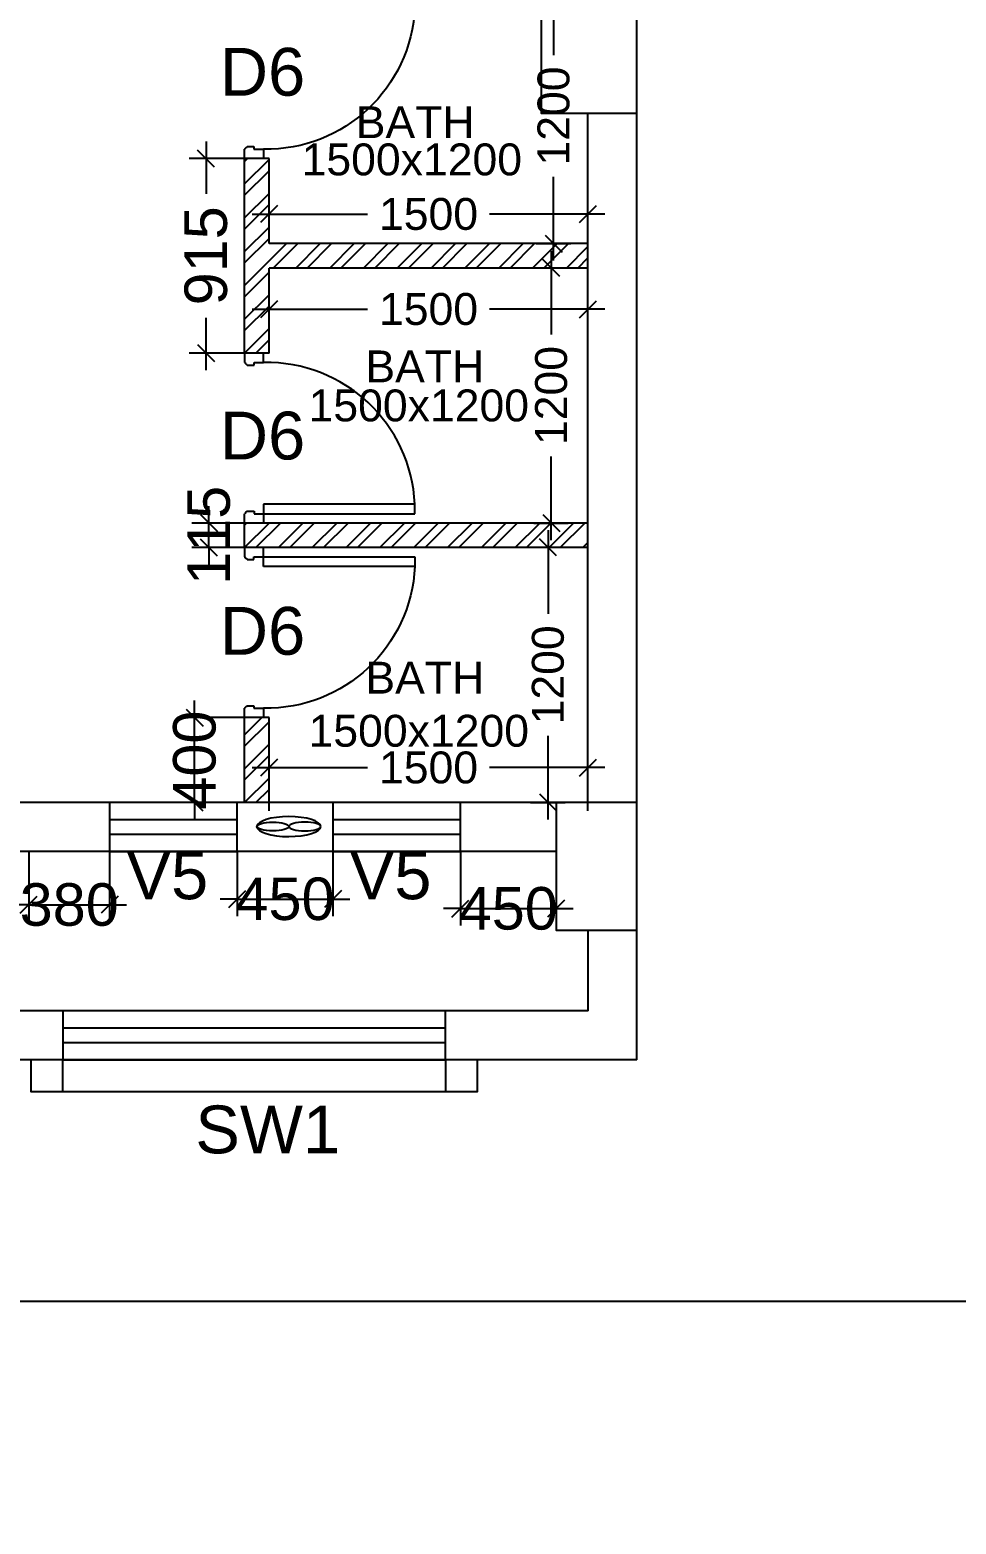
# Model space of a CAD drawing. Extents: x 7620542 to 7843793, y -6476226 to -6093835.
# Drawn here: x 7645684 to 7650041, y -6416580 to -6409550 of the extents above; entities that cross this region are included whole.
import ezdxf
from ezdxf.enums import TextEntityAlignment as Align

# ---------------------------------------------------------------- set-up
doc = ezdxf.new("R2010")
doc.units = 0
doc.header["$LTSCALE"] = 600
doc.header["$MEASUREMENT"] = 0
doc.header["$PDMODE"] = 35
doc.layers.get('0').update_dxf_attribs({"linetype": 'CONTINUOUS'})
doc.layers.get('Defpoints').update_dxf_attribs({"linetype": 'CONTINUOUS'})
for name, color, linetype in [('DIM-TEXT', 8, 'CONTINUOUS'), ('DOOR', 32, 'CONTINUOUS'), ('Ele Proje.', 7, 'CONTINUOUS'), ('Exaust', 8, 'CONTINUOUS'), ('Fixed Glass', 171, 'CONTINUOUS'), ('joinery', 7, 'CONTINUOUS'), ('LA-column', 3, 'CONTINUOUS'), ('Room Dim', 1, 'CONTINUOUS'), ('T Wall', 8, 'CONTINUOUS'), ('TEXT', 6, 'CONTINUOUS'), ('Toi. Wall Hat', 3, 'CONTINUOUS'), ('Walls', 7, 'CONTINUOUS'), ('WIN', 151, 'CONTINUOUS'), ('Working Dim', 5, 'CONTINUOUS')]:
    doc.layers.add(name, color=color, linetype=linetype)
doc.styles.add('ari', font='arial.ttf')
doc.styles.add('ARIAL', font='arial.ttf')
doc.styles.add('RT', font='romant.shx')
doc.dimstyles.new('int. dim', dxfattribs={"dimtxt": 450, "dimasz": 80, "dimexe": 80, "dimexo": 0, "dimgap": 70, "dimtad": 0, "dimdec": 0, "dimzin": 12, "dimdsep": 46, "dimtxsty": 'ari', "dimblk": 'OBLIQUE', "dimcen": 2, "dimdle": 80, "dimclrd": 256, "dimclre": 256, "dimclrt": 6, "dimadec": 0, "dimazin": 0, "dimtfac": 1, "dimtdec": 0, "dimtix": 1, "dimtmove": 2, "dimatfit": 3, "dimfxl": 1, "dimtolj": 1, "dimtzin": 0, "dimlwd": -1, "dimlwe": -1, "dimarcsym": 0})
doc.dimstyles.new('TEXT', dxfattribs={"dimscale": 0, "dimtxt": 600, "dimasz": 300, "dimexe": 300, "dimexo": 30, "dimgap": 50, "dimtad": 0, "dimdec": 0, "dimzin": 0, "dimdsep": 46, "dimtxsty": 'RT', "dimblk": 'OBLIQUE', "dimcen": 0.09, "dimdle": 300, "dimclrd": 256, "dimclre": 256, "dimclrt": 170, "dimadec": 0, "dimazin": 0, "dimtfac": 1, "dimtdec": 0, "dimtofl": 0, "dimtmove": 2, "dimatfit": 3, "dimfxl": 1, "dimfrac": 2, "dimtolj": 1, "dimtzin": 0, "dimlwd": -1, "dimlwe": -1, "dimarcsym": 0})

# ---------------------------------------------------------------- blocks, each defined once
blk = doc.blocks.new('1000')
at = {"layer": 'DOOR'}
for p, q in [((0, -100), (0, 0)), ((0, 0), (49.7, 0)), ((49.7, 0), (49.7, -2.2)), ((63.2, -49.5), (49.7, -49.5)), ((49.7, -49.5), (49.7, -100)), ((63.2, -13.5), (61, -13.5)), ((63.2, -13.5), (63.2, -49.5)), ((836.8, -13.5), (836.8, -49.5)), ((836.8, -13.5), (839, -13.5)), ((836.8, -49.5), (850.3, -49.5)), ((850.3, 0), (850.3, -2.2)), ((900, 0), (850.3, 0)), ((850.3, -49.5), (850.3, -100)), ((900, -100), (900, 0)), ((49.7, -100), (0, -100)), ((49.7, -100), (49.7, -900.6)), ((100.2, -100), (49.7, -100)), ((100.2, -900.6), (100.2, -100)), ((850.3, -100), (900, -100)), ((49.7, -900.6), (100.2, -900.6))]:
    blk.add_line(p, q, dxfattribs=at)
for centre, major_axis, start_param, end_param in [((49.7, -13.5), (-7.95, 7.95), 3.926991, 5.497787), ((850.3, -13.5), (7.95, 7.95), 0.785398, 2.356194)]:
    blk.add_ellipse(centre, major_axis=major_axis, ratio=1, start_param=start_param, end_param=end_param, dxfattribs=at)
at = {"layer": 'DOOR', "color": 145}
blk.add_ellipse((64.3, -115.3), major_axis=(-519.7, 589.8), ratio=1, start_param=2.464943, end_param=4.009476, dxfattribs=at)
blk = doc.blocks.new('A$C153C7E87')
at = {"layer": 'Exaust', "color": 10, "extrusion": (0, 0, -1)}
for centre, major_axis, ratio in [((0, 0), (150.2, 0.1), 0.312125), ((-75.1, 0), (75.1, 0), 0.271389)]:
    blk.add_ellipse(centre, major_axis=major_axis, ratio=ratio, start_param=3.141593, end_param=9.424778, dxfattribs=at)
at = {"layer": 'Exaust', "color": 10}
blk.add_ellipse((75.1, 0), major_axis=(75.1, 0), ratio=0.271389, dxfattribs=at)
blk = doc.blocks.new('_Oblique')
at = {"color": 0, "linetype": 'ByBlock', "lineweight": -2}
blk.add_line((-0.5, -0.5), (0.5, 0.5), dxfattribs=at)
blk = doc.blocks.new('*D842')
at = {"layer": 'Defpoints', "color": 0, "linetype": 'Continuous', "transparency": 16777216}
for p in [(7682459.2, -6413784.8, 1), (7641549.1, -6414394.7, -3.1), (7641549.1, -6415531.4)]:
    blk.add_point(p, dxfattribs=at)
at = {"layer": 'DIM-TEXT', "transparency": 16777216}
for p, q in [((7682459.2, -6413784.8), (7682459.2, -6415831.4)), ((7641549.1, -6414394.7), (7641549.1, -6415831.4)), ((7641249.1, -6415531.4), (7650977.2, -6415531.4)), ((7682759.2, -6415531.4), (7673031.1, -6415531.4))]:
    blk.add_line(p, q, dxfattribs=at)
at = {"layer": 'DIM-TEXT', "linetype": 'Continuous', "transparency": 16777216, "xscale": 300, "yscale": 300, "zscale": 300, "rotation": 180}
blk.add_blockref('_Oblique', (7641549.1, -6415531.4), dxfattribs=at)
at = {"layer": 'DIM-TEXT', "linetype": 'Continuous', "transparency": 16777216, "xscale": 300, "yscale": 300, "zscale": 300}
blk.add_blockref('_Oblique', (7682459.2, -6415531.4), dxfattribs=at)
at = {"layer": 'DIM-TEXT', "color": 170, "linetype": 'Continuous', "transparency": 16777216, "insert": (7662004.2, -6415531.4), "char_height": 750, "attachment_point": 5, "style": 'ari'}
blk.add_mtext('\\A1;{\\H1.067X;GENERAL MEDICINE (FEMALE - 30 Beds )}', dxfattribs=at)
blk = doc.blocks.new('*D1290')
at = {"layer": 'Defpoints', "color": 0, "transparency": 16777216}
for p in [(7648309, -6413020.7), (7646809, -6413224.3, 5.1), (7648309, -6413224.3, 5.1)]:
    blk.add_point(p, dxfattribs=at)
at = {"layer": 'Working Dim', "transparency": 16777216}
for p, q in [((7646809, -6413224.3), (7646809, -6412940.7)), ((7648309, -6413224.3), (7648309, -6412940.7)), ((7646729, -6413020.7), (7647272.4, -6413020.7)), ((7648389, -6413020.7), (7647845.7, -6413020.7))]:
    blk.add_line(p, q, dxfattribs=at)
at = {"layer": 'Working Dim', "transparency": 16777216, "xscale": 80, "yscale": 80, "zscale": 80, "rotation": 180}
blk.add_blockref('_Oblique', (7646809, -6413020.7), dxfattribs=at)
at = {"layer": 'Working Dim', "transparency": 16777216, "xscale": 80, "yscale": 80, "zscale": 80}
blk.add_blockref('_Oblique', (7648309, -6413020.7), dxfattribs=at)
at = {"layer": 'Working Dim', "color": 6, "transparency": 16777216, "insert": (7647559, -6413020.7), "char_height": 150, "attachment_point": 5, "style": 'ari'}
blk.add_mtext('\\A1;1500', dxfattribs=at)
blk = doc.blocks.new('*D1291')
at = {"layer": 'Defpoints', "color": 0, "transparency": 16777216}
for p in [(7648039.4, -6411984, 5.1), (7648121.1, -6411984), (7648039.4, -6413184.4, 14.8)]:
    blk.add_point(p, dxfattribs=at)
at = {"layer": 'Working Dim', "transparency": 16777216}
for p, q in [((7648121.1, -6411904), (7648121.1, -6412297.6)), ((7648039.4, -6411984), (7648201.1, -6411984)), ((7648121.1, -6413264.4), (7648121.1, -6412870.9)), ((7648039.4, -6413184.4), (7648201.1, -6413184.4))]:
    blk.add_line(p, q, dxfattribs=at)
at = {"layer": 'Working Dim', "transparency": 16777216, "xscale": 80, "yscale": 80, "zscale": 80}
for p, rotation in [((7648121.1, -6411984), 90), ((7648121.1, -6413184.4), 270)]:
    blk.add_blockref('_Oblique', p, dxfattribs=dict(at, rotation=rotation))
at = {"layer": 'Working Dim', "color": 6, "transparency": 16777216, "insert": (7648121.1, -6412584.2), "char_height": 150, "attachment_point": 5, "rotation": 90, "style": 'ari'}
blk.add_mtext('\\A1;1200', dxfattribs=at)
blk = doc.blocks.new('*D1292')
at = {"layer": 'Defpoints', "color": 0, "transparency": 16777216}
for p in [(7648309, -6410863.9), (7646809, -6410964.8, 5.1), (7648309, -6410964.8, 5.1)]:
    blk.add_point(p, dxfattribs=at)
at = {"layer": 'Working Dim', "transparency": 16777216}
for p, q in [((7646809, -6410964.8), (7646809, -6410783.9)), ((7648309, -6410964.8), (7648309, -6410783.9)), ((7646729, -6410863.9), (7647272.4, -6410863.9)), ((7648389, -6410863.9), (7647845.7, -6410863.9))]:
    blk.add_line(p, q, dxfattribs=at)
at = {"layer": 'Working Dim', "transparency": 16777216, "xscale": 80, "yscale": 80, "zscale": 80, "rotation": 180}
blk.add_blockref('_Oblique', (7646809, -6410863.9), dxfattribs=at)
at = {"layer": 'Working Dim', "transparency": 16777216, "xscale": 80, "yscale": 80, "zscale": 80}
blk.add_blockref('_Oblique', (7648309, -6410863.9), dxfattribs=at)
at = {"layer": 'Working Dim', "color": 6, "transparency": 16777216, "insert": (7647559, -6410863.9), "char_height": 150, "attachment_point": 5, "style": 'ari'}
blk.add_mtext('\\A1;1500', dxfattribs=at)
blk = doc.blocks.new('*D1293')
at = {"layer": 'Defpoints', "color": 0, "transparency": 16777216}
for p in [(7648054.1, -6410670, 5.1), (7648054.1, -6411870, 5.1), (7648136.4, -6411870)]:
    blk.add_point(p, dxfattribs=at)
at = {"layer": 'Working Dim', "transparency": 16777216}
for p, q in [((7648136.4, -6410590), (7648136.4, -6410983.3)), ((7648054.1, -6410670), (7648216.4, -6410670)), ((7648136.4, -6411950), (7648136.4, -6411556.6)), ((7648054.1, -6411870), (7648216.4, -6411870))]:
    blk.add_line(p, q, dxfattribs=at)
at = {"layer": 'Working Dim', "transparency": 16777216, "xscale": 80, "yscale": 80, "zscale": 80}
for p, rotation in [((7648136.4, -6410670), 90), ((7648136.4, -6411870), 270)]:
    blk.add_blockref('_Oblique', p, dxfattribs=dict(at, rotation=rotation))
at = {"layer": 'Working Dim', "color": 6, "transparency": 16777216, "insert": (7648136.4, -6411270), "char_height": 150, "attachment_point": 5, "rotation": 90, "style": 'ari'}
blk.add_mtext('\\A1;1200', dxfattribs=at)
blk = doc.blocks.new('*D1294')
at = {"layer": 'Defpoints', "color": 0, "transparency": 16777216}
for p in [(7648309, -6410416.7), (7646809, -6410454, 5.1), (7648309, -6410454, 5.1)]:
    blk.add_point(p, dxfattribs=at)
at = {"layer": 'Working Dim', "transparency": 16777216}
for p, q in [((7646809, -6410454), (7646809, -6410336.7)), ((7648309, -6410454), (7648309, -6410336.7)), ((7646729, -6410416.7), (7647272.4, -6410416.7)), ((7648389, -6410416.7), (7647845.7, -6410416.7))]:
    blk.add_line(p, q, dxfattribs=at)
at = {"layer": 'Working Dim', "transparency": 16777216, "xscale": 80, "yscale": 80, "zscale": 80, "rotation": 180}
blk.add_blockref('_Oblique', (7646809, -6410416.7), dxfattribs=at)
at = {"layer": 'Working Dim', "transparency": 16777216, "xscale": 80, "yscale": 80, "zscale": 80}
blk.add_blockref('_Oblique', (7648309, -6410416.7), dxfattribs=at)
at = {"layer": 'Working Dim', "color": 6, "transparency": 16777216, "insert": (7647559, -6410416.7), "char_height": 150, "attachment_point": 5, "style": 'ari'}
blk.add_mtext('\\A1;1500', dxfattribs=at)
blk = doc.blocks.new('*D1295')
at = {"layer": 'Defpoints', "color": 0, "transparency": 16777216}
for p in [(7648065.2, -6409355, 5.1), (7648147.6, -6409355), (7648065.2, -6410555, 5.1)]:
    blk.add_point(p, dxfattribs=at)
at = {"layer": 'Working Dim', "transparency": 16777216}
for p, q in [((7648147.6, -6409275), (7648147.6, -6409668.3)), ((7648065.2, -6409355), (7648227.6, -6409355)), ((7648147.6, -6410635), (7648147.6, -6410241.6)), ((7648065.2, -6410555), (7648227.6, -6410555))]:
    blk.add_line(p, q, dxfattribs=at)
at = {"layer": 'Working Dim', "transparency": 16777216, "xscale": 80, "yscale": 80, "zscale": 80}
for p, rotation in [((7648147.6, -6409355), 90), ((7648147.6, -6410555), 270)]:
    blk.add_blockref('_Oblique', p, dxfattribs=dict(at, rotation=rotation))
at = {"layer": 'Working Dim', "color": 6, "transparency": 16777216, "insert": (7648147.6, -6409955), "char_height": 150, "attachment_point": 5, "rotation": 90, "style": 'ari'}
blk.add_mtext('\\A1;1200', dxfattribs=at)
blk = doc.blocks.new('*D1459')
at = {"layer": 'Defpoints', "color": 0, "transparency": 16777216}
for p in [(7645678.8, -6413414.8), (7646059, -6413414.8), (7646059, -6413665.9)]:
    blk.add_point(p, dxfattribs=at)
at = {"layer": 'Working Dim', "transparency": 16777216}
for p, q in [((7645678.8, -6413414.8), (7645678.8, -6413745.9)), ((7646059, -6413414.8), (7646059, -6413745.9)), ((7645678.8, -6413665.9), (7645598.8, -6413665.9)), ((7645678.8, -6413665.9), (7646059, -6413665.9)), ((7646059, -6413665.9), (7646139, -6413665.9))]:
    blk.add_line(p, q, dxfattribs=at)
at = {"layer": 'Working Dim', "transparency": 16777216, "xscale": 80, "yscale": 80, "zscale": 80}
blk.add_blockref('_Oblique', (7645678.8, -6413665.9), dxfattribs=at)
at = {"layer": 'Working Dim', "transparency": 16777216, "xscale": 80, "yscale": 80, "zscale": 80, "rotation": 180}
blk.add_blockref('_Oblique', (7646059, -6413665.9), dxfattribs=at)
at = {"layer": 'Working Dim', "color": 6, "transparency": 16777216, "insert": (7645868.9, -6413665.9), "char_height": 200, "attachment_point": 5, "style": 'ari'}
blk.add_mtext('\\A1;380', dxfattribs=at)
blk = doc.blocks.new('*D1460')
at = {"layer": 'Defpoints', "color": 0, "transparency": 16777216}
for p in [(7646659, -6413414.7), (7647109, -6413414.8), (7647109, -6413639)]:
    blk.add_point(p, dxfattribs=at)
at = {"layer": 'Working Dim', "transparency": 16777216}
for p, q in [((7646659, -6413414.7), (7646659, -6413719)), ((7647109, -6413414.8), (7647109, -6413719)), ((7646659, -6413639), (7646579, -6413639)), ((7646659, -6413639), (7647109, -6413639)), ((7647109, -6413639), (7647189, -6413639))]:
    blk.add_line(p, q, dxfattribs=at)
at = {"layer": 'Working Dim', "transparency": 16777216, "xscale": 80, "yscale": 80, "zscale": 80}
blk.add_blockref('_Oblique', (7646659, -6413639), dxfattribs=at)
at = {"layer": 'Working Dim', "transparency": 16777216, "xscale": 80, "yscale": 80, "zscale": 80, "rotation": 180}
blk.add_blockref('_Oblique', (7647109, -6413639), dxfattribs=at)
at = {"layer": 'Working Dim', "color": 6, "transparency": 16777216, "insert": (7646884, -6413639), "char_height": 200, "attachment_point": 5, "style": 'ari'}
blk.add_mtext('\\A1;450', dxfattribs=at)
blk = doc.blocks.new('*D1461')
at = {"layer": 'Defpoints', "color": 0, "transparency": 16777216}
for p in [(7647709, -6413414.8), (7648159, -6413414.8), (7648159, -6413683.9)]:
    blk.add_point(p, dxfattribs=at)
at = {"layer": 'Working Dim', "transparency": 16777216}
for p, q in [((7647709, -6413414.8), (7647709, -6413763.9)), ((7648159, -6413414.8), (7648159, -6413763.9)), ((7647709, -6413683.9), (7647629, -6413683.9)), ((7647709, -6413683.9), (7648159, -6413683.9)), ((7648159, -6413683.9), (7648239, -6413683.9))]:
    blk.add_line(p, q, dxfattribs=at)
at = {"layer": 'Working Dim', "transparency": 16777216, "xscale": 80, "yscale": 80, "zscale": 80}
blk.add_blockref('_Oblique', (7647709, -6413683.9), dxfattribs=at)
at = {"layer": 'Working Dim', "transparency": 16777216, "xscale": 80, "yscale": 80, "zscale": 80, "rotation": 180}
blk.add_blockref('_Oblique', (7648159, -6413683.9), dxfattribs=at)
at = {"layer": 'Working Dim', "color": 6, "transparency": 16777216, "insert": (7647934, -6413683.9), "char_height": 200, "attachment_point": 5, "style": 'ari'}
blk.add_mtext('\\A1;450', dxfattribs=at)
blk = doc.blocks.new('*D1484')
at = {"layer": 'Defpoints', "color": 0, "transparency": 16777216}
for p in [(7646458.8, -6412785.3), (7646694, -6412785.3), (7646694, -6413185.3)]:
    blk.add_point(p, dxfattribs=at)
at = {"layer": 'Working Dim', "transparency": 16777216}
for p, q in [((7646458.8, -6412785.3), (7646458.8, -6412705.3)), ((7646694, -6412785.3), (7646378.8, -6412785.3)), ((7646458.8, -6413185.3), (7646458.8, -6412785.3)), ((7646694, -6413185.3), (7646378.8, -6413185.3)), ((7646458.8, -6413185.3), (7646458.8, -6413265.3))]:
    blk.add_line(p, q, dxfattribs=at)
at = {"layer": 'Working Dim', "transparency": 16777216, "xscale": 80, "yscale": 80, "zscale": 80}
for p, rotation in [((7646458.8, -6412785.3), 270), ((7646458.8, -6413185.3), 90)]:
    blk.add_blockref('_Oblique', p, dxfattribs=dict(at, rotation=rotation))
at = {"layer": 'Working Dim', "color": 6, "transparency": 16777216, "insert": (7646458.8, -6412985.3), "char_height": 200, "attachment_point": 5, "rotation": 90, "style": 'ari'}
blk.add_mtext('\\A1;400', dxfattribs=at)
blk = doc.blocks.new('*D1485')
at = {"layer": 'Defpoints', "color": 0, "transparency": 16777216}
for p in [(7646526.1, -6411870.3), (7646694.2, -6411870.3), (7646694, -6411985.3)]:
    blk.add_point(p, dxfattribs=at)
at = {"layer": 'Working Dim', "transparency": 16777216}
for p, q in [((7646526.1, -6411870.3), (7646526.1, -6411790.3)), ((7646694.2, -6411870.3), (7646446.1, -6411870.3)), ((7646526.1, -6411985.3), (7646526.1, -6411870.3)), ((7646694, -6411985.3), (7646446.1, -6411985.3)), ((7646526.1, -6411985.3), (7646526.1, -6412065.3))]:
    blk.add_line(p, q, dxfattribs=at)
at = {"layer": 'Working Dim', "transparency": 16777216, "xscale": 80, "yscale": 80, "zscale": 80}
for p, rotation in [((7646526.1, -6411870.3), 270), ((7646526.1, -6411985.3), 90)]:
    blk.add_blockref('_Oblique', p, dxfattribs=dict(at, rotation=rotation))
at = {"layer": 'Working Dim', "color": 6, "transparency": 16777216, "insert": (7646526.1, -6411927.8), "char_height": 200, "attachment_point": 5, "rotation": 90, "style": 'ari'}
blk.add_mtext('\\A1;115', dxfattribs=at)
blk = doc.blocks.new('*D1486')
at = {"layer": 'Defpoints', "color": 0, "transparency": 16777216}
for p in [(7646512.5, -6410155.3), (7646694.2, -6410155.3), (7646694.2, -6411070.3)]:
    blk.add_point(p, dxfattribs=at)
at = {"layer": 'Working Dim', "transparency": 16777216}
for p, q in [((7646512.5, -6410075.3), (7646512.5, -6410321.1)), ((7646694.2, -6410155.3), (7646432.5, -6410155.3)), ((7646512.5, -6411150.3), (7646512.5, -6410904.5)), ((7646694.2, -6411070.3), (7646432.5, -6411070.3))]:
    blk.add_line(p, q, dxfattribs=at)
at = {"layer": 'Working Dim', "transparency": 16777216, "xscale": 80, "yscale": 80, "zscale": 80}
for p, rotation in [((7646512.5, -6410155.3), 90), ((7646512.5, -6411070.3), 270)]:
    blk.add_blockref('_Oblique', p, dxfattribs=dict(at, rotation=rotation))
at = {"layer": 'Working Dim', "color": 6, "transparency": 16777216, "insert": (7646512.5, -6410612.8), "char_height": 200, "attachment_point": 5, "rotation": 90, "style": 'ari'}
blk.add_mtext('\\A1;915', dxfattribs=at)

msp = doc.modelspace()

# ---------------------------------------------------------------- hatches: boundary and pattern name
at = {"layer": 'Toi. Wall Hat'}
h = msp.add_hatch(dxfattribs=at)
h.set_pattern_fill('ANSI32', color=10, scale=300, style=0)
h.set_pattern_definition([(45, (7646694.05, -6411070.27), (-79.5495, 79.5495), []), (45, (7646747.08, -6411070.27), (-79.5495, 79.5495), [])])
h.paths.add_polyline_path([(7646809.047, -6410555.272), (7646809.047, -6410155.272), (7646694.047, -6410155.272), (7646694.047, -6411070.272), (7646809.047, -6411070.272), (7646809.047, -6410670.272), (7648309.047, -6410670.272), (7648309.047, -6410555.272)])
h = msp.add_hatch(dxfattribs=at)
h.set_pattern_fill('ANSI32', color=10, scale=300, style=0)
h.set_pattern_definition([(45, (7646694.05, -6411985.27), (-79.5495, 79.5495), []), (45, (7646747.08, -6411985.27), (-79.5495, 79.5495), [])])
h.paths.add_polyline_path([(7648309.047, -6411985.272), (7648309.047, -6411870.272), (7646694.047, -6411870.272), (7646694.047, -6411985.272)])
h = msp.add_hatch(dxfattribs=at)
h.set_pattern_fill('ANSI32', color=10, scale=300, style=0)
h.set_pattern_definition([(45, (7646694.05, -6413184.74), (-79.55, 79.55), []), (45, (7646747.08, -6413184.74), (-79.55, 79.55), [])])
h.paths.add_polyline_path([(7646694.047, -6413184.742), (7646809.047, -6413184.742), (7646809.047, -6412785.272), (7646694.047, -6412785.272)])

# ---------------------------------------------------------------- linework, layer by layer
at = {"layer": 'Ele Proje.', "elevation": -14.83}
for points in [[(7645689.139, -6414394.742), (7645689.139, -6414544.741), (7645839.139, -6414544.741), (7645839.139, -6414394.742)], [(7647639.139, -6414394.742), (7647639.139, -6414544.741), (7647789.139, -6414544.741), (7647789.139, -6414394.742)]]:
    msp.add_lwpolyline(points, dxfattribs=at)
at = {"layer": 'Fixed Glass', "elevation": -14.83}
for points in [[(7645839.139, -6414394.742), (7647639.139, -6414394.742), (7647639.139, -6414164.742), (7645839.139, -6414164.741)], [(7645839.139, -6414313.401), (7647639.139, -6414313.401), (7647639.139, -6414246.083), (7645839.139, -6414246.083)]]:
    msp.add_lwpolyline(points, close=True, dxfattribs=at)
at = {"layer": 'LA-column', "color": 2}
for points, elevation in [([(7648539.139, -6409942.275), (7648539.139, -6409342.275), (7648089.139, -6409342.275), (7648089.139, -6409942.275)], -10.555), ([(7648539.139, -6413784.704), (7648539.139, -6413184.704), (7648159.139, -6413184.704), (7648159.139, -6413784.704)], -12.441)]:
    msp.add_lwpolyline(points, close=True, dxfattribs=dict(at, elevation=elevation))
at = {"layer": 'T Wall', "color": 6, "linetype": 'Continuous'}
for p, q in [((7646694.047, -6411070.272, -14.83), (7646694.047, -6410155.272, -14.83)), ((7646809.047, -6410155.272, -14.83), (7646694.047, -6410155.272, -14.83)), ((7646809.047, -6410555.272, -14.83), (7646809.047, -6410155.272, -14.83)), ((7648309.047, -6410555.272, -14.83), (7646809.047, -6410555.272, -14.83)), ((7646809.047, -6411070.272, -14.83), (7646809.047, -6410670.272, -14.83)), ((7648309.047, -6410670.272, -14.83), (7646809.047, -6410670.272, -14.83)), ((7646809.047, -6411070.272, -14.83), (7646694.047, -6411070.272, -14.83)), ((7646694.047, -6411985.272, -14.83), (7646694.047, -6411870.272, -14.83)), ((7648309.047, -6411870.272, -14.83), (7646694.047, -6411870.272, -14.83)), ((7648309.047, -6411985.272, -14.83), (7646694.047, -6411985.272, -14.83)), ((7646694.047, -6413185.272, -14.83), (7646694.047, -6412785.272, -14.83)), ((7646809.047, -6412785.272, -14.83), (7646694.047, -6412785.272, -14.83)), ((7646809.047, -6413185.272, -14.83), (7646809.047, -6412785.272, -14.83))]:
    msp.add_line(p, q, dxfattribs=at)
at = {"layer": 'Walls', "linetype": 'Continuous'}
for p, q in [((7648309.047, -6413184.741, -14.83), (7648309.047, -6409942.275, -14.83)), ((7648539.049, -6413184.742, -14.83), (7648539.049, -6409942.275, -14.83)), ((7648159.049, -6413184.742, -14.83), (7643578.914, -6413184.742, -14.83)), ((7648159.049, -6413414.742, -14.83), (7643348.914, -6413414.742, -14.83))]:
    msp.add_line(p, q, dxfattribs=at)
at = {"layer": 'Walls'}
for p, q in [((7648309.139, -6414164.742, -14.83), (7648309.139, -6413784.742, -14.83)), ((7648539.049, -6414394.742, -14.83), (7648539.049, -6413784.742, -14.83)), ((7648309.139, -6414164.742, -14.83), (7641779.003, -6414164.742, -14.83)), ((7648539.049, -6414394.742, -14.83), (7641549.003, -6414394.742, -14.83))]:
    msp.add_line(p, q, dxfattribs=at)
at = {"layer": 'Walls', "color": 8}
msp.add_line((7645839.139, -6414544.741, -14.83), (7647639.139, -6414544.741, -14.83), dxfattribs=at)
at = {"layer": 'WIN', "linetype": 'Continuous', "elevation": -14.83}
for points in [[(7646059.049, -6413414.673), (7646659.049, -6413414.673), (7646659.049, -6413184.673), (7646059.049, -6413184.673)], [(7647109.049, -6413414.673), (7647709.049, -6413414.673), (7647709.049, -6413184.673), (7647109.049, -6413184.673)], [(7646059.049, -6413333.332), (7646659.049, -6413333.332), (7646659.049, -6413266.014), (7646059.049, -6413266.014)], [(7647109.049, -6413333.332), (7647709.049, -6413333.332), (7647709.049, -6413266.014), (7647109.049, -6413266.014)]]:
    msp.add_lwpolyline(points, close=True, dxfattribs=at)

# ---------------------------------------------------------------- block references
at = {"layer": 'DOOR', "linetype": 'Continuous'}
for p, xscale, yscale, zscale, rotation in [((7646694.047, -6409355.272, -14.83), -0.8888888880610689, 0.8888888927176595, 0.8888888919152134, 89.99998715337463), ((7646694.156, -6411870.272, -14.83), 0.8888888880610685, 0.8888888880610685, 0.8888888880610685, 90.00001272656344), ((7646694.047, -6411985.272, -14.83), -0.8888888880610689, 0.8888888927176595, 0.8888888919152134, 89.99998715337463)]:
    msp.add_blockref('1000', p, dxfattribs=dict(at, xscale=xscale, yscale=yscale, zscale=zscale, rotation=rotation))
at = {"layer": 'Exaust', "linetype": 'Continuous', "rotation": 180}
msp.add_blockref('A$C153C7E87', (7646901.905, -6413297.876, -14.83), dxfattribs=at)

# ---------------------------------------------------------------- texts
at = {"layer": 'joinery', "style": 'ari'}
for s, p in [('D6', (7646778.142, -6409859.41, -14.83)), ('D6', (7646778.142, -6411570.856, -14.83)), ('D6', (7646778.142, -6412489.41, -14.83)), ('V5', (7646330.575, -6413639.668, -14.83)), ('V5', (7647380.575, -6413639.668, -14.83)), ('SW1', (7646802.706, -6414835.157, -14.83))]:
    msp.add_text(s, height=225, dxfattribs=at).set_placement(p, align=Align.CENTER)
at = {"layer": 'Room Dim', "style": 'ARIAL'}
for p in [(7647480.429, -6410234.085, -14.83), (7647513.201, -6411391.609, -14.83), (7647513.201, -6412922.106, -14.83)]:
    msp.add_text('1500x1200', height=150, dxfattribs=at).set_placement(p, align=Align.CENTER)
at = {"layer": 'TEXT', "color": 7, "style": 'ARIAL'}
for p in [(7647496.139, -6410059.143, -14.83), (7647541.528, -6411207.986, -14.83), (7647541.528, -6412672.416, -14.83)]:
    msp.add_text('BATH', height=150, dxfattribs=at).set_placement(p, align=Align.CENTER)

# ---------------------------------------------------------------- dimensions: what is measured, and where the dimension line sits
at = {"layer": 'DIM-TEXT', "linetype": 'Continuous'}
dim = msp.add_linear_dim(base=(7641549.093, -6415531.424, -11.745), p1=(7682459.232, -6413784.789, -10.714), p2=(7641549.093, -6414394.742, -14.83), text='{\\H1.067X;GENERAL MEDICINE (FEMALE - 30 Beds )}', dimstyle='TEXT', override={"dimscale": 1, "dimtxt": 750, "dimexo": 0, "dimtxsty": 'ari'}, dxfattribs=at)
dim.commit()
dim.dimension.update_dxf_attribs({"geometry": '*D842', "text_midpoint": (7662004.163, -6415531.424, -11.745)})
at = {"layer": 'Working Dim'}
for base, p1, p2, angle, override, picture, middle in [((7648147.591, -6409354.978, -19.962), (7648065.242, -6410554.978, -14.83), (7648065.242, -6409354.978, -14.83), 270, {"dimtxt": 150}, '*D1295', (7648147.591, -6409954.978, -19.962)), ((7646512.528, -6410155.272, -19.962), (7646694.156, -6411070.272, -19.962), (7646694.156, -6410155.272, -19.962), 90, {"dimtxt": 200, "dimarcsym": 1}, '*D1486', (7646512.528, -6410612.772, -19.962)), ((7648136.366, -6411869.978, -19.962), (7648054.094, -6410669.978, -14.83), (7648054.094, -6411869.978, -14.83), 270, {"dimtxt": 150}, '*D1293', (7648136.366, -6411269.978, -19.962)), ((7646526.072, -6411870.272, -19.962), (7646694.047, -6411985.272, -19.962), (7646694.156, -6411870.272, -19.962), 90, {"dimtxt": 200, "dimarcsym": 1}, '*D1485', (7646526.072, -6411927.772, -19.962)), ((7648121.108, -6411983.978, -19.962), (7648039.426, -6413184.448, -5.131), (7648039.426, -6411983.978, -14.83), 270, {"dimtxt": 150}, '*D1291', (7648121.108, -6412584.213, -19.962)), ((7646458.806, -6412785.272, -19.962), (7646694.047, -6413185.272, -19.962), (7646694.047, -6412785.272, -19.962), 90, {"dimtxt": 200, "dimarcsym": 1}, '*D1484', (7646458.806, -6412985.272, -19.962))]:
    dim = msp.add_linear_dim(base=base, p1=p1, p2=p2, angle=angle, dimstyle='int. dim', override=override, dxfattribs=at)
    dim.commit()
    dim.dimension.update_dxf_attribs({"geometry": picture, "text_midpoint": middle})
for base, p1, p2, override, picture, middle in [((7648309.047, -6410416.654, -19.962), (7646809.047, -6410454.006, -14.83), (7648309.047, -6410454.006, -14.83), {"dimtxt": 150}, '*D1294', (7647559.047, -6410416.654, -19.962)), ((7648309.047, -6410863.933, -19.962), (7646809.047, -6410964.783, -14.83), (7648309.047, -6410964.783, -14.83), {"dimtxt": 150}, '*D1292', (7647559.047, -6410863.933, -19.962)), ((7648309.047, -6413020.659, -19.962), (7646809.047, -6413224.301, -14.83), (7648309.047, -6413224.301, -14.83), {"dimtxt": 150}, '*D1290', (7647559.047, -6413020.659, -19.962)), ((7646058.958, -6413665.901, -22.351), (7645678.823, -6413414.779, -22.351), (7646058.958, -6413414.779, -22.351), {"dimtxt": 200, "dimarcsym": 1}, '*D1459', (7645868.891, -6413665.901, -22.351)), ((7647108.958, -6413638.971, -22.351), (7646658.958, -6413414.71, -22.351), (7647108.958, -6413414.779, -22.351), {"dimtxt": 200, "dimarcsym": 1}, '*D1460', (7646883.958, -6413638.971, -22.351)), ((7648158.958, -6413683.857, -22.351), (7647708.958, -6413414.779, -22.351), (7648158.958, -6413414.779, -22.351), {"dimtxt": 200, "dimarcsym": 1}, '*D1461', (7647933.958, -6413683.857, -22.351))]:
    dim = msp.add_linear_dim(base=base, p1=p1, p2=p2, dimstyle='int. dim', override=override, dxfattribs=at)
    dim.commit()
    dim.dimension.update_dxf_attribs({"geometry": picture, "text_midpoint": middle})

doc.saveas('drawing.dxf')
